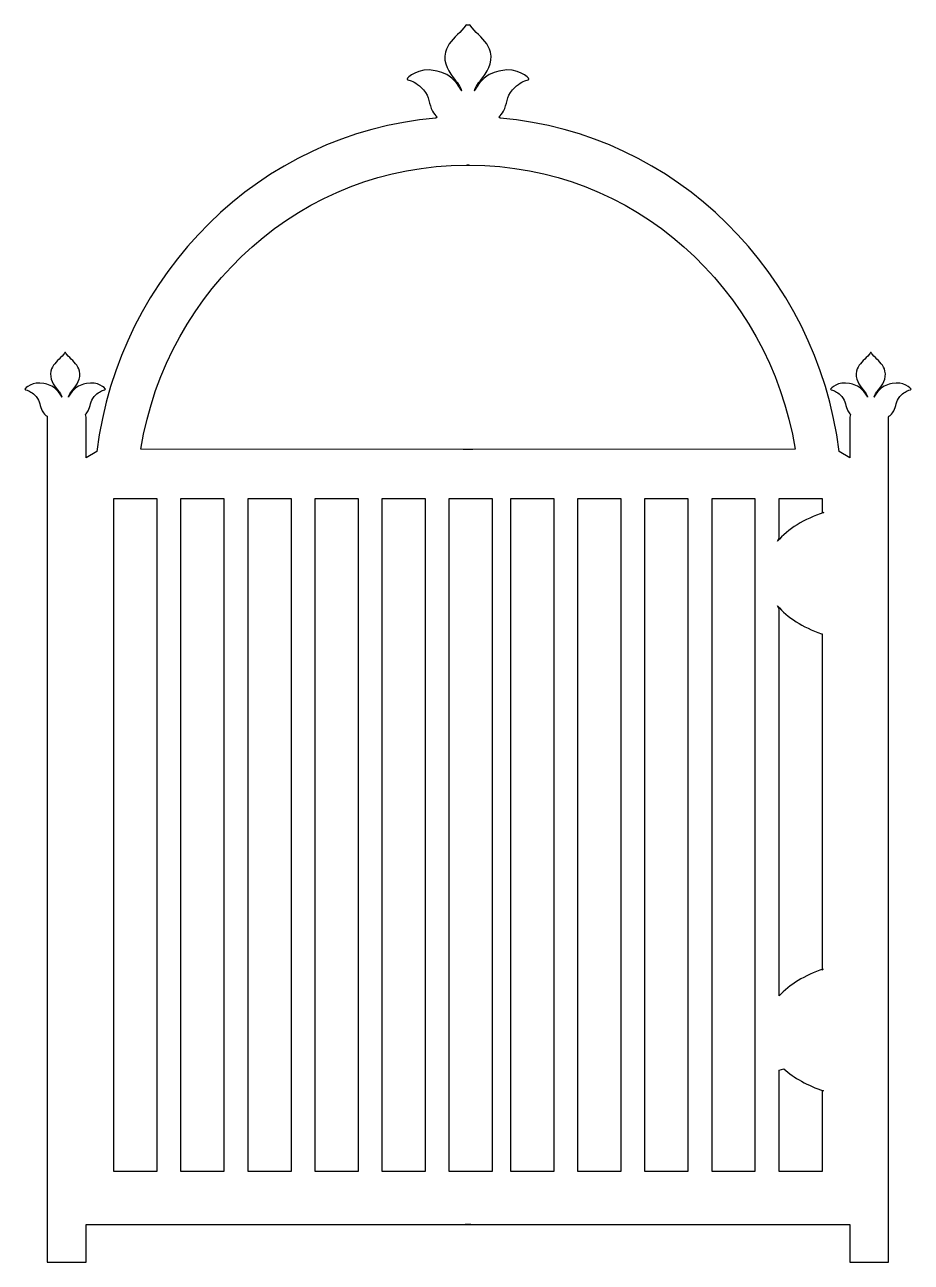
# Model space of a CAD drawing. Header units: centimetres. Extents: x -7.4 to 7.4, y -10.3 to 10.3.
import ezdxf

# ---------------------------------------------------------------- set-up
doc = ezdxf.new("R2010")
doc.units = ezdxf.units.CM
doc.header["$MEASUREMENT"] = 0
doc.layers.add('Camada 1', color=7, linetype='Continuous')

msp = doc.modelspace()

# ---------------------------------------------------------------- linework, layer by layer
at = {"layer": 'Camada 1'}
for points, knots in [([(0.04487, -9.69894), (0.04487, -9.69894), (-6.38328, -9.69894), (-6.38328, -9.69894), (-6.38328, -9.69894), (-6.38328, -9.69894), (-6.38328, -10.33188), (-6.38328, -10.33188), (-6.38328, -10.33188), (-6.38328, -10.33188), (-7.02969, -10.33187), (-7.02969, -10.33187), (-7.02969, -10.33187), (-7.02969, -10.33187), (-7.02969, 3.78137), (-7.02969, 3.78137), (-7.02969, 3.78137), (-7.02969, 3.78137), (-7.03379, 3.79558), (-7.03379, 3.79558), (-7.03379, 3.79558), (-7.0625, 3.81347), (-7.08986, 3.84061), (-7.11528, 3.88512), (-7.11528, 3.88512), (-7.15878, 3.96151), (-7.14526, 4.04387), (-7.21791, 4.12531), (-7.21791, 4.12531), (-7.27966, 4.19495), (-7.33533, 4.21831), (-7.36925, 4.23019), (-7.36925, 4.23019), (-7.3897, 4.23715), (-7.40214, 4.24009), (-7.4037, 4.24575), (-7.4037, 4.24575), (-7.40732, 4.26038), (-7.27104, 4.38495), (-7.08676, 4.34203), (-7.08676, 4.34203), (-7.02048, 4.32698), (-6.94714, 4.31351), (-6.86919, 4.23019), (-6.86919, 4.23019), (-6.84162, 4.20095), (-6.81334, 4.16285), (-6.78455, 4.11224), (-6.78455, 4.11224), (-6.7845, 4.11182), (-6.79259, 4.15349), (-6.8322, 4.20368), (-6.8322, 4.20368), (-6.83932, 4.21241), (-6.84667, 4.22104), (-6.85387, 4.23019), (-6.85387, 4.23019), (-6.92774, 4.32152), (-6.99923, 4.42347), (-6.96838, 4.55129), (-6.96838, 4.55129), (-6.94515, 4.64776), (-6.8767, 4.70594), (-6.80762, 4.77497), (-6.80762, 4.77497), (-6.77735, 4.80558), (-6.73901, 4.85397), (-6.73676, 4.85765), (-6.73676, 4.85765), (-6.73464, 4.86154), (-6.7275, 4.86146), (-6.72596, 4.85765), (-6.72596, 4.85765), (-6.72432, 4.85418), (-6.68556, 4.80558), (-6.65521, 4.77497), (-6.65521, 4.77497), (-6.58613, 4.70597), (-6.51747, 4.64778), (-6.49445, 4.55129), (-6.49445, 4.55129), (-6.46347, 4.42344), (-6.53501, 4.3215), (-6.6087, 4.23019), (-6.6087, 4.23019), (-6.61606, 4.22104), (-6.62338, 4.21241), (-6.63058, 4.20368), (-6.63058, 4.20368), (-6.67003, 4.15349), (-6.67823, 4.11182), (-6.67807, 4.11224), (-6.67807, 4.11224), (-6.64942, 4.16285), (-6.62121, 4.20093), (-6.59354, 4.23019), (-6.59354, 4.23019), (-6.51565, 4.31351), (-6.4422, 4.32697), (-6.37581, 4.34203), (-6.37581, 4.34203), (-6.19158, 4.38495), (-6.05519, 4.26038), (-6.05913, 4.24575), (-6.05913, 4.24575), (-6.06045, 4.24009), (-6.07313, 4.23712), (-6.09337, 4.23019), (-6.09337, 4.23019), (-6.12761, 4.21831), (-6.18312, 4.19495), (-6.24492, 4.12531), (-6.24492, 4.12531), (-6.31752, 4.04387), (-6.30395, 3.96151), (-6.34739, 3.88512), (-6.34739, 3.88512), (-6.36218, 3.85914), (-6.37763, 3.83903), (-6.39369, 3.82326), (-6.39369, 3.82326), (-6.39369, 3.82326), (-6.38321, 3.78138), (-6.38321, 3.78138), (-6.38321, 3.78138), (-6.38321, 3.78138), (-6.38321, 3.10373), (-6.38321, 3.10373), (-6.38321, 3.10373), (-6.38321, 3.10373), (-6.20451, 3.20851), (-6.20451, 3.20851), (-6.20451, 3.20851), (-5.8239, 6.18985), (-3.46652, 8.52781), (-0.5362, 8.77274), (-0.5362, 8.77274), (-0.5362, 8.77274), (-0.51596, 8.79282), (-0.51596, 8.79282), (-0.51596, 8.79282), (-0.54274, 8.81721), (-0.56851, 8.84931), (-0.59309, 8.89236), (-0.59309, 8.89236), (-0.65728, 9.00515), (-0.63722, 9.12675), (-0.74443, 9.2468), (-0.74443, 9.2468), (-0.83558, 9.34959), (-0.91771, 9.38401), (-0.96779, 9.40169), (-0.96779, 9.40169), (-0.99803, 9.4119), (-1.01629, 9.41622), (-1.01872, 9.42463), (-1.01872, 9.42463), (-1.02409, 9.44619), (-0.82293, 9.63), (-0.55096, 9.56666), (-0.55096, 9.56666), (-0.45317, 9.54436), (-0.34496, 9.5247), (-0.22986, 9.40169), (-0.22986, 9.40169), (-0.18925, 9.35846), (-0.14742, 9.30226), (-0.10498, 9.22757), (-0.10498, 9.22757), (-0.10487, 9.22704), (-0.11694, 9.28837), (-0.17531, 9.36245), (-0.17531, 9.36245), (-0.18584, 9.37539), (-0.19669, 9.38822), (-0.20735, 9.40169), (-0.20735, 9.40169), (-0.31636, 9.53647), (-0.42182, 9.68691), (-0.37631, 9.87545), (-0.37631, 9.87545), (-0.34197, 10.0179), (-0.24095, 10.10376), (-0.13906, 10.20549), (-0.13906, 10.20549), (-0.0944, 10.25073), (-0.03786, 10.32207), (-0.03447, 10.32754), (-0.03447, 10.32754), (-0.03137, 10.33344), (-0.02079, 10.3332), (-0.01857, 10.32754), (-0.01857, 10.32754), (-0.01857, 10.32754), (0.01855, 10.32753), (0.01855, 10.32753), (0.01855, 10.32753), (0.02075, 10.33319), (0.03133, 10.33343), (0.03445, 10.32753), (0.03445, 10.32753), (0.03781, 10.32205), (0.09435, 10.25072), (0.13907, 10.20548), (0.13907, 10.20548), (0.24093, 10.10375), (0.34193, 10.01789), (0.37622, 9.87544), (0.37622, 9.87544), (0.42178, 9.68692), (0.31624, 9.53646), (0.20726, 9.40168), (0.20726, 9.40168), (0.19662, 9.38821), (0.18578, 9.37538), (0.17527, 9.36244), (0.17527, 9.36244), (0.11688, 9.28838), (0.10478, 9.22703), (0.105, 9.22756), (0.105, 9.22756), (0.14741, 9.30225), (0.18916, 9.35845), (0.22978, 9.40168), (0.22978, 9.40168), (0.3449, 9.52466), (0.45314, 9.54434), (0.55088, 9.56665), (0.55088, 9.56665), (0.82295, 9.62999), (1.02414, 9.44619), (1.01866, 9.42462), (1.01866, 9.42462), (1.01633, 9.41621), (0.99805, 9.41189), (0.96773, 9.40168), (0.96773, 9.40168), (0.91764, 9.38401), (0.8356, 9.34961), (0.74447, 9.24679), (0.74447, 9.24679), (0.63713, 9.12675), (0.65724, 9.00512), (0.59305, 8.89235), (0.59305, 8.89235), (0.56852, 8.84933), (0.54267, 8.81723), (0.51592, 8.79281), (0.51592, 8.79281), (0.51592, 8.79281), (0.53613, 8.77273), (0.53613, 8.77273), (0.53613, 8.77273), (3.46644, 8.52781), (5.82388, 6.18981), (6.20462, 3.20849), (6.20462, 3.20849), (6.20462, 3.20849), (6.38327, 3.10371), (6.38327, 3.10371), (6.38327, 3.10371), (6.38327, 3.10371), (6.38327, 3.78136), (6.38327, 3.78136), (6.38327, 3.78136), (6.38327, 3.78136), (6.39377, 3.82324), (6.39377, 3.82324), (6.39377, 3.82324), (6.37768, 3.83904), (6.36223, 3.85912), (6.34749, 3.8851), (6.34749, 3.8851), (6.30394, 3.96149), (6.31759, 4.04385), (6.24502, 4.12529), (6.24502, 4.12529), (6.18313, 4.19493), (6.1276, 4.21829), (6.09341, 4.23017), (6.09341, 4.23017), (6.07309, 4.23713), (6.0605, 4.24007), (6.05923, 4.24573), (6.05923, 4.24573), (6.05523, 4.26036), (6.19157, 4.38493), (6.37591, 4.34201), (6.37591, 4.34201), (6.44219, 4.32696), (6.51561, 4.31349), (6.59361, 4.23017), (6.59361, 4.23017), (6.62129, 4.20093), (6.64946, 4.16283), (6.67807, 4.11222), (6.67807, 4.11222), (6.67831, 4.1118), (6.67008, 4.15347), (6.63063, 4.20366), (6.63063, 4.20366), (6.62338, 4.21239), (6.6161, 4.22102), (6.60875, 4.23017), (6.60875, 4.23017), (6.53501, 4.3215), (6.46347, 4.42345), (6.4945, 4.55127), (6.4945, 4.55127), (6.51755, 4.64774), (6.58615, 4.70592), (6.65526, 4.77495), (6.65526, 4.77495), (6.68566, 4.80556), (6.72437, 4.85419), (6.72606, 4.85763), (6.72606, 4.85763), (6.72754, 4.86144), (6.73469, 4.86152), (6.7368, 4.85763), (6.7368, 4.85763), (6.7391, 4.85395), (6.77739, 4.80556), (6.80771, 4.77495), (6.80771, 4.77495), (6.87671, 4.70595), (6.94511, 4.64776), (6.96847, 4.55127), (6.96847, 4.55127), (6.99919, 4.42342), (6.92775, 4.32148), (6.85391, 4.23017), (6.85391, 4.23017), (6.84666, 4.22102), (6.83928, 4.21239), (6.83224, 4.20366), (6.83224, 4.20366), (6.79258, 4.15347), (6.78456, 4.1118), (6.78456, 4.11222), (6.78456, 4.11222), (6.8134, 4.16283), (6.84158, 4.20091), (6.86915, 4.23017), (6.86915, 4.23017), (6.9472, 4.31349), (7.02044, 4.32695), (7.08674, 4.34201), (7.08674, 4.34201), (7.27105, 4.38493), (7.40742, 4.26036), (7.40371, 4.24573), (7.40371, 4.24573), (7.40212, 4.24007), (7.38974, 4.2371), (7.36931, 4.23017), (7.36931, 4.23017), (7.33531, 4.21829), (7.27964, 4.19493), (7.21789, 4.12529), (7.21789, 4.12529), (7.14518, 4.04385), (7.15878, 3.96149), (7.11531, 3.8851), (7.11531, 3.8851), (7.08986, 3.8406), (7.0625, 3.81345), (7.03377, 3.79556), (7.03377, 3.79556), (7.03377, 3.79556), (7.0297, 3.78135), (7.0297, 3.78135), (7.0297, 3.78135), (7.0297, 3.78135), (7.0297, -10.3319), (7.0297, -10.3319), (7.0297, -10.3319), (7.0297, -10.3319), (6.38326, -10.33187), (6.38326, -10.33187), (6.38326, -10.33187), (6.38326, -10.33187), (6.38326, -9.69894), (6.38326, -9.69894), (6.38326, -9.69894), (6.38326, -9.69894), (-0.04487, -9.69894), (-0.04487, -9.69894), (-0.04487, -9.69894), (-0.04487, -9.69894), (0.04487, -9.69894), (0.04487, -9.69894)], [0, 0, 0, 0, 0.01010101, 0.01010101, 0.01010101, 0.01010101, 0.02020202, 0.02020202, 0.02020202, 0.02020202, 0.03030303, 0.03030303, 0.03030303, 0.03030303, 0.04040404, 0.04040404, 0.04040404, 0.04040404, 0.05050505, 0.05050505, 0.05050505, 0.05050505, 0.06060606, 0.06060606, 0.06060606, 0.06060606, 0.07070707, 0.07070707, 0.07070707, 0.07070707, 0.08080808, 0.08080808, 0.08080808, 0.08080808, 0.09090909, 0.09090909, 0.09090909, 0.09090909, 0.1010101, 0.1010101, 0.1010101, 0.1010101, 0.11111111, 0.11111111, 0.11111111, 0.11111111, 0.12121212, 0.12121212, 0.12121212, 0.12121212, 0.13131313, 0.13131313, 0.13131313, 0.13131313, 0.14141414, 0.14141414, 0.14141414, 0.14141414, 0.15151515, 0.15151515, 0.15151515, 0.15151515, 0.16161616, 0.16161616, 0.16161616, 0.16161616, 0.17171717, 0.17171717, 0.17171717, 0.17171717, 0.18181818, 0.18181818, 0.18181818, 0.18181818, 0.19191919, 0.19191919, 0.19191919, 0.19191919, 0.2020202, 0.2020202, 0.2020202, 0.2020202, 0.21212121, 0.21212121, 0.21212121, 0.21212121, 0.22222222, 0.22222222, 0.22222222, 0.22222222, 0.23232323, 0.23232323, 0.23232323, 0.23232323, 0.24242424, 0.24242424, 0.24242424, 0.24242424, 0.25252525, 0.25252525, 0.25252525, 0.25252525, 0.26262626, 0.26262626, 0.26262626, 0.26262626, 0.27272727, 0.27272727, 0.27272727, 0.27272727, 0.28282828, 0.28282828, 0.28282828, 0.28282828, 0.29292929, 0.29292929, 0.29292929, 0.29292929, 0.3030303, 0.3030303, 0.3030303, 0.3030303, 0.31313131, 0.31313131, 0.31313131, 0.31313131, 0.32323232, 0.32323232, 0.32323232, 0.32323232, 0.33333333, 0.33333333, 0.33333333, 0.33333333, 0.34343434, 0.34343434, 0.34343434, 0.34343434, 0.35353535, 0.35353535, 0.35353535, 0.35353535, 0.36363636, 0.36363636, 0.36363636, 0.36363636, 0.37373737, 0.37373737, 0.37373737, 0.37373737, 0.38383838, 0.38383838, 0.38383838, 0.38383838, 0.39393939, 0.39393939, 0.39393939, 0.39393939, 0.4040404, 0.4040404, 0.4040404, 0.4040404, 0.41414141, 0.41414141, 0.41414141, 0.41414141, 0.42424242, 0.42424242, 0.42424242, 0.42424242, 0.43434343, 0.43434343, 0.43434343, 0.43434343, 0.44444444, 0.44444444, 0.44444444, 0.44444444, 0.45454545, 0.45454545, 0.45454545, 0.45454545, 0.46464646, 0.46464646, 0.46464646, 0.46464646, 0.47474747, 0.47474747, 0.47474747, 0.47474747, 0.48484848, 0.48484848, 0.48484848, 0.48484848, 0.49494949, 0.49494949, 0.49494949, 0.49494949, 0.50505051, 0.50505051, 0.50505051, 0.50505051, 0.51515152, 0.51515152, 0.51515152, 0.51515152, 0.52525253, 0.52525253, 0.52525253, 0.52525253, 0.53535354, 0.53535354, 0.53535354, 0.53535354, 0.54545455, 0.54545455, 0.54545455, 0.54545455, 0.55555556, 0.55555556, 0.55555556, 0.55555556, 0.56565657, 0.56565657, 0.56565657, 0.56565657, 0.57575758, 0.57575758, 0.57575758, 0.57575758, 0.58585859, 0.58585859, 0.58585859, 0.58585859, 0.5959596, 0.5959596, 0.5959596, 0.5959596, 0.60606061, 0.60606061, 0.60606061, 0.60606061, 0.61616162, 0.61616162, 0.61616162, 0.61616162, 0.62626263, 0.62626263, 0.62626263, 0.62626263, 0.63636364, 0.63636364, 0.63636364, 0.63636364, 0.64646465, 0.64646465, 0.64646465, 0.64646465, 0.65656566, 0.65656566, 0.65656566, 0.65656566, 0.66666667, 0.66666667, 0.66666667, 0.66666667, 0.67676768, 0.67676768, 0.67676768, 0.67676768, 0.68686869, 0.68686869, 0.68686869, 0.68686869, 0.6969697, 0.6969697, 0.6969697, 0.6969697, 0.70707071, 0.70707071, 0.70707071, 0.70707071, 0.71717172, 0.71717172, 0.71717172, 0.71717172, 0.72727273, 0.72727273, 0.72727273, 0.72727273, 0.73737374, 0.73737374, 0.73737374, 0.73737374, 0.74747475, 0.74747475, 0.74747475, 0.74747475, 0.75757576, 0.75757576, 0.75757576, 0.75757576, 0.76767677, 0.76767677, 0.76767677, 0.76767677, 0.77777778, 0.77777778, 0.77777778, 0.77777778, 0.78787879, 0.78787879, 0.78787879, 0.78787879, 0.7979798, 0.7979798, 0.7979798, 0.7979798, 0.80808081, 0.80808081, 0.80808081, 0.80808081, 0.81818182, 0.81818182, 0.81818182, 0.81818182, 0.82828283, 0.82828283, 0.82828283, 0.82828283, 0.83838384, 0.83838384, 0.83838384, 0.83838384, 0.84848485, 0.84848485, 0.84848485, 0.84848485, 0.85858586, 0.85858586, 0.85858586, 0.85858586, 0.86868687, 0.86868687, 0.86868687, 0.86868687, 0.87878788, 0.87878788, 0.87878788, 0.87878788, 0.88888889, 0.88888889, 0.88888889, 0.88888889, 0.8989899, 0.8989899, 0.8989899, 0.8989899, 0.90909091, 0.90909091, 0.90909091, 0.90909091, 0.91919192, 0.91919192, 0.91919192, 0.91919192, 0.92929293, 0.92929293, 0.92929293, 0.92929293, 0.93939394, 0.93939394, 0.93939394, 0.93939394, 0.94949495, 0.94949495, 0.94949495, 0.94949495, 0.95959596, 0.95959596, 0.95959596, 0.95959596, 0.96969697, 0.96969697, 0.96969697, 0.96969697, 0.97979798, 0.97979798, 0.97979798, 0.97979798, 1, 1, 1, 1]), ([(0.08078, 3.24019), (0.08078, 3.24019), (5.46783, 3.24807), (5.46783, 3.24807), (5.46783, 3.24807), (5.02626, 5.93881), (2.75818, 7.98788), (0.02656, 7.98788), (0.02656, 7.98788), (0.011, 7.98788), (-0.00458, 7.98777), (-0.02014, 7.98767), (-0.02014, 7.98767), (-0.02014, 7.98767), (0.02016, 7.98767), (0.02016, 7.98767), (0.02016, 7.98767), (0.00458, 7.98778), (-0.01098, 7.98788), (-0.02657, 7.98788), (-0.02657, 7.98788), (-2.75818, 7.98788), (-5.0263, 5.93881), (-5.46786, 3.24808), (-5.46786, 3.24808), (-5.46786, 3.24808), (-0.08081, 3.2402), (-0.08081, 3.2402), (-0.08081, 3.2402), (-0.08081, 3.2402), (0.08078, 3.24019), (0.08078, 3.24019)], [0, 0, 0, 0, 0.11111111, 0.11111111, 0.11111111, 0.11111111, 0.22222222, 0.22222222, 0.22222222, 0.22222222, 0.33333333, 0.33333333, 0.33333333, 0.33333333, 0.44444444, 0.44444444, 0.44444444, 0.44444444, 0.55555556, 0.55555556, 0.55555556, 0.55555556, 0.66666667, 0.66666667, 0.66666667, 0.66666667, 0.77777778, 0.77777778, 0.77777778, 0.77777778, 1, 1, 1, 1]), ([(-5.19822, 2.42292), (-5.19822, 2.42292), (-5.91643, 2.42292), (-5.91643, 2.42292), (-5.91643, 2.42292), (-5.91643, 2.42292), (-5.91643, -8.81748), (-5.91643, -8.81748), (-5.91643, -8.81748), (-5.91643, -8.81748), (-5.19822, -8.81748), (-5.19822, -8.81748), (-5.19822, -8.81748), (-5.19822, -8.81748), (-5.19822, 2.42292), (-5.19822, 2.42292)], [0, 0, 0, 0, 0.2, 0.2, 0.2, 0.2, 0.4, 0.4, 0.4, 0.4, 0.6, 0.6, 0.6, 0.6, 1, 1, 1, 1]), ([(-4.07776, 2.42292), (-4.07776, 2.42292), (-4.796, 2.42292), (-4.796, 2.42292), (-4.796, 2.42292), (-4.796, 2.42292), (-4.796, -8.81748), (-4.796, -8.81748), (-4.796, -8.81748), (-4.796, -8.81748), (-4.07776, -8.81748), (-4.07776, -8.81748), (-4.07776, -8.81748), (-4.07776, -8.81748), (-4.07776, 2.42292), (-4.07776, 2.42292)], [0, 0, 0, 0, 0.2, 0.2, 0.2, 0.2, 0.4, 0.4, 0.4, 0.4, 0.6, 0.6, 0.6, 0.6, 1, 1, 1, 1]), ([(-2.95735, 2.42292), (-2.95735, 2.42292), (-3.67557, 2.42292), (-3.67557, 2.42292), (-3.67557, 2.42292), (-3.67557, 2.42292), (-3.67557, -8.81748), (-3.67557, -8.81748), (-3.67557, -8.81748), (-3.67557, -8.81748), (-2.95735, -8.81748), (-2.95735, -8.81748), (-2.95735, -8.81748), (-2.95735, -8.81748), (-2.95735, 2.42292), (-2.95735, 2.42292)], [0, 0, 0, 0, 0.2, 0.2, 0.2, 0.2, 0.4, 0.4, 0.4, 0.4, 0.6, 0.6, 0.6, 0.6, 1, 1, 1, 1]), ([(-1.83687, 2.42292), (-1.83687, 2.42292), (-2.55508, 2.42292), (-2.55508, 2.42292), (-2.55508, 2.42292), (-2.55508, 2.42292), (-2.55508, -8.81748), (-2.55508, -8.81748), (-2.55508, -8.81748), (-2.55508, -8.81748), (-1.83687, -8.81748), (-1.83687, -8.81748), (-1.83687, -8.81748), (-1.83687, -8.81748), (-1.83687, 2.42292), (-1.83687, 2.42292)], [0, 0, 0, 0, 0.2, 0.2, 0.2, 0.2, 0.4, 0.4, 0.4, 0.4, 0.6, 0.6, 0.6, 0.6, 1, 1, 1, 1]), ([(-0.71644, 2.42292), (-0.71644, 2.42292), (-1.43465, 2.42292), (-1.43465, 2.42292), (-1.43465, 2.42292), (-1.43465, 2.42292), (-1.43465, -8.81748), (-1.43465, -8.81748), (-1.43465, -8.81748), (-1.43465, -8.81748), (-0.71644, -8.81748), (-0.71644, -8.81748), (-0.71644, -8.81748), (-0.71644, -8.81748), (-0.71644, 2.42292), (-0.71644, 2.42292)], [0, 0, 0, 0, 0.2, 0.2, 0.2, 0.2, 0.4, 0.4, 0.4, 0.4, 0.6, 0.6, 0.6, 0.6, 1, 1, 1, 1]), ([(0.40399, 2.42292), (0.40399, 2.42292), (-0.31422, 2.42292), (-0.31422, 2.42292), (-0.31422, 2.42292), (-0.31422, 2.42292), (-0.31422, -8.81748), (-0.31422, -8.81748), (-0.31422, -8.81748), (-0.31422, -8.81748), (0.40399, -8.81748), (0.40399, -8.81748), (0.40399, -8.81748), (0.40399, -8.81748), (0.40399, 2.42292), (0.40399, 2.42292)], [0, 0, 0, 0, 0.2, 0.2, 0.2, 0.2, 0.4, 0.4, 0.4, 0.4, 0.6, 0.6, 0.6, 0.6, 1, 1, 1, 1]), ([(0.71647, -8.81748), (0.71647, -8.81748), (1.43465, -8.81748), (1.43465, -8.81748), (1.43465, -8.81748), (1.43465, -8.81748), (1.43465, 2.42292), (1.43465, 2.42292), (1.43465, 2.42292), (1.43465, 2.42292), (0.71647, 2.42292), (0.71647, 2.42292), (0.71647, 2.42292), (0.71647, 2.42292), (0.71647, -8.81748), (0.71647, -8.81748)], [0, 0, 0, 0, 0.2, 0.2, 0.2, 0.2, 0.4, 0.4, 0.4, 0.4, 0.6, 0.6, 0.6, 0.6, 1, 1, 1, 1]), ([(1.83684, -8.81748), (1.83684, -8.81748), (2.55508, -8.81748), (2.55508, -8.81748), (2.55508, -8.81748), (2.55508, -8.81748), (2.55508, 2.42292), (2.55508, 2.42292), (2.55508, 2.42292), (2.55508, 2.42292), (1.83684, 2.42292), (1.83684, 2.42292), (1.83684, 2.42292), (1.83684, 2.42292), (1.83684, -8.81748), (1.83684, -8.81748)], [0, 0, 0, 0, 0.2, 0.2, 0.2, 0.2, 0.4, 0.4, 0.4, 0.4, 0.6, 0.6, 0.6, 0.6, 1, 1, 1, 1]), ([(2.95733, -8.81748), (2.95733, -8.81748), (3.67559, -8.81748), (3.67559, -8.81748), (3.67559, -8.81748), (3.67559, -8.81748), (3.67559, 2.42292), (3.67559, 2.42292), (3.67559, 2.42292), (3.67559, 2.42292), (2.95733, 2.42292), (2.95733, 2.42292), (2.95733, 2.42292), (2.95733, 2.42292), (2.95733, -8.81748), (2.95733, -8.81748)], [0, 0, 0, 0, 0.2, 0.2, 0.2, 0.2, 0.4, 0.4, 0.4, 0.4, 0.6, 0.6, 0.6, 0.6, 1, 1, 1, 1]), ([(4.07771, -8.81748), (4.07771, -8.81748), (4.79597, -8.81748), (4.79597, -8.81748), (4.79597, -8.81748), (4.79597, -8.81748), (4.79597, 2.42292), (4.79597, 2.42292), (4.79597, 2.42292), (4.79597, 2.42292), (4.07771, 2.42292), (4.07771, 2.42292), (4.07771, 2.42292), (4.07771, 2.42292), (4.07771, -8.81748), (4.07771, -8.81748)], [0, 0, 0, 0, 0.2, 0.2, 0.2, 0.2, 0.4, 0.4, 0.4, 0.4, 0.6, 0.6, 0.6, 0.6, 1, 1, 1, 1]), ([(5.17147, 1.70738), (5.34594, 1.91106), (5.61631, 2.07888), (5.94561, 2.18829), (5.94561, 2.18829), (5.94561, 2.18829), (5.91637, 2.18829), (5.91637, 2.18829), (5.91637, 2.18829), (5.91637, 2.18829), (5.91637, 2.4229), (5.91637, 2.4229), (5.91637, 2.4229), (5.91637, 2.4229), (5.19822, 2.4229), (5.19822, 2.4229), (5.19822, 2.4229), (5.19822, 2.4229), (5.19822, 1.76144), (5.19822, 1.76144), (5.19822, 1.76144), (5.19822, 1.76144), (5.17147, 1.70738), (5.17147, 1.70738)], [0, 0, 0, 0, 0.14285714, 0.14285714, 0.14285714, 0.14285714, 0.28571429, 0.28571429, 0.28571429, 0.28571429, 0.42857143, 0.42857143, 0.42857143, 0.42857143, 0.57142857, 0.57142857, 0.57142857, 0.57142857, 0.71428571, 0.71428571, 0.71428571, 0.71428571, 1, 1, 1, 1]), ([(5.91635, -5.45677), (5.91635, -5.45677), (5.91635, 0.16322), (5.91635, 0.16322), (5.91635, 0.16322), (5.91635, 0.16322), (5.90542, 0.16322), (5.90542, 0.16322), (5.90542, 0.16322), (5.59408, 0.27276), (5.33852, 0.43529), (5.17125, 0.63077), (5.17125, 0.63077), (5.17125, 0.63077), (5.19821, 0.57637), (5.19821, 0.57637), (5.19821, 0.57637), (5.19821, 0.57637), (5.19821, -5.88415), (5.19821, -5.88415), (5.19821, -5.88415), (5.19821, -5.88415), (5.19864, -5.88415), (5.19864, -5.88415), (5.19864, -5.88415), (5.37192, -5.69593), (5.6284, -5.54043), (5.93744, -5.43658), (5.93744, -5.43658), (5.93744, -5.43658), (5.91635, -5.45677), (5.91635, -5.45677)], [0, 0, 0, 0, 0.11111111, 0.11111111, 0.11111111, 0.11111111, 0.22222222, 0.22222222, 0.22222222, 0.22222222, 0.33333333, 0.33333333, 0.33333333, 0.33333333, 0.44444444, 0.44444444, 0.44444444, 0.44444444, 0.55555556, 0.55555556, 0.55555556, 0.55555556, 0.66666667, 0.66666667, 0.66666667, 0.66666667, 0.77777778, 0.77777778, 0.77777778, 0.77777778, 1, 1, 1, 1]), ([(5.94244, -7.47173), (5.67542, -7.38251), (5.44722, -7.2549), (5.27773, -7.10086), (5.27773, -7.10086), (5.27773, -7.10086), (5.1982, -7.12666), (5.1982, -7.12666), (5.1982, -7.12666), (5.1982, -7.12666), (5.1982, -8.81748), (5.1982, -8.81748), (5.1982, -8.81748), (5.1982, -8.81748), (5.91635, -8.81748), (5.91635, -8.81748), (5.91635, -8.81748), (5.91635, -8.81748), (5.91635, -7.47173), (5.91635, -7.47173), (5.91635, -7.47173), (5.91635, -7.47173), (5.94244, -7.47173), (5.94244, -7.47173)], [0, 0, 0, 0, 0.14285714, 0.14285714, 0.14285714, 0.14285714, 0.28571429, 0.28571429, 0.28571429, 0.28571429, 0.42857143, 0.42857143, 0.42857143, 0.42857143, 0.57142857, 0.57142857, 0.57142857, 0.57142857, 0.71428571, 0.71428571, 0.71428571, 0.71428571, 1, 1, 1, 1])]:
    msp.add_open_spline(points, degree=3, knots=knots, dxfattribs=at)

doc.saveas('drawing.dxf')
